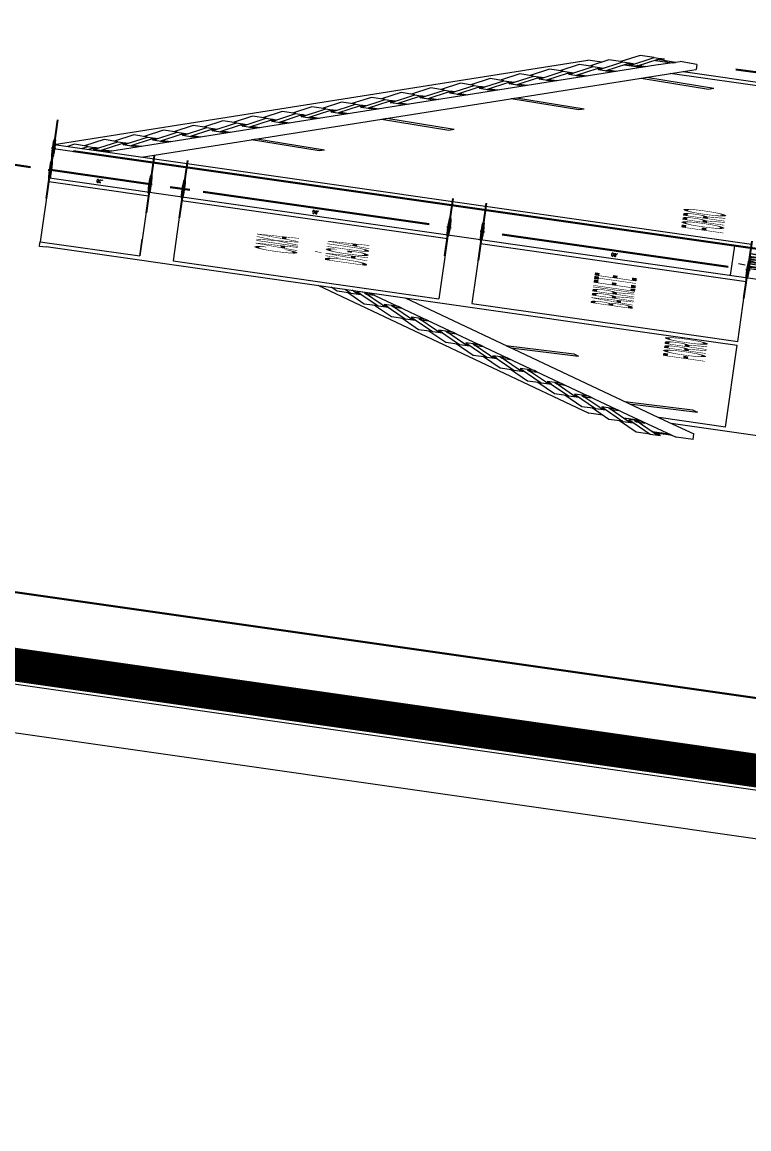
# Model space of a CAD drawing. Header units: millimetres. Extents: x -361192058 to 101130107379, y -14071650034 to 19218552450.
# Drawn here: x -134142.6 to -134013.9, y 40044.8 to 40240.8 of the extents above; entities that cross this region are included whole.
import ezdxf
from ezdxf.enums import TextEntityAlignment as Align

# ---------------------------------------------------------------- set-up
doc = ezdxf.new("R2010")
doc.units = ezdxf.units.MM
doc.header["$LTSCALE"] = 0.5
for name, color, linetype in [('02', 2, 'Continuous'), ('DIVERSOS', 4, 'Continuous'), ('GR_PENA_MEDIA', 7, 'Continuous'), ('HACH', 8, 'Continuous'), ('PAGPISO', 8, 'Continuous'), ('parede', 2, 'Continuous'), ('PISO', 8, 'Continuous'), ('telhas', 6, 'Continuous'), ('texto pequeno', 3, 'Continuous'), ('TEXTO2', 3, 'Continuous')]:
    doc.layers.add(name, color=color, linetype=linetype)
doc.styles.add('ADITIVOCAD', font='ROMANS.shx')
doc.styles.add('SANSSERIF', font='sas_____.pfb', dxfattribs={"height": 1})
doc.styles.get("Standard").update_dxf_attribs({"font": 'txt.shx', "height": 0.12})
doc.dimstyles.new('ESCALA50', dxfattribs={"dimtxt": 0.1, "dimasz": 0.06, "dimexe": 0.18, "dimexo": 0.06, "dimgap": 0.1, "dimtad": 1, "dimzin": 4, "dimdsep": 46, "dimtxsty": 'Standard', "dimblk1": 'BOLA', "dimblk2": 'BOLA', "dimsah": 1, "dimcen": -0.06, "dimse1": 1, "dimse2": 1, "dimclrd": 7, "dimclrt": 3, "dimadec": 0, "dimazin": 0, "dimtfac": 1, "dimtix": 1, "dimtmove": 0, "dimatfit": 3, "dimldrblk": 'BOLA', "dimfxl": 0, "dimtolj": 1, "dimtzin": 4, "dimarcsym": 0})

# ---------------------------------------------------------------- blocks, each defined once
blk = doc.blocks.new('BOLA')
for p, q in [((0, -1.435), (0, 1.435)), ((-1.435, 0), (1.435, 0))]:
    blk.add_line(p, q)
blk.add_circle((0, 0), 0.452)
blk = doc.blocks.new('*D845')
at = {"layer": 'Defpoints', "color": 0, "transparency": 16777216}
for p in [(3894.0287, 2411.3036), (3894.0287, 2411.3036), (3894.0287, 2406.2536)]:
    blk.add_point(p, dxfattribs=at)
at = {"layer": 'DIVERSOS', "color": 7, "lineweight": -2, "transparency": 16777216}
blk.add_line((3894.0287, 2406.3136), (3894.0287, 2411.2436), dxfattribs=at)
at = {"layer": 'DIVERSOS', "color": 7, "lineweight": -2, "transparency": 16777216, "xscale": 0.06, "yscale": 0.06, "zscale": 0.06}
for p, rotation in [((3894.0287, 2411.3036), 90), ((3894.0287, 2406.2536), 270)]:
    blk.add_blockref('BOLA', p, dxfattribs=dict(at, rotation=rotation))
at = {"layer": 'DIVERSOS', "color": 3, "lineweight": 18, "transparency": 16777216, "insert": (3893.8687, 2408.7786), "char_height": 0.12, "attachment_point": 5, "rotation": 90}
blk.add_mtext('\\A1;5.05', dxfattribs=at)
blk = doc.blocks.new('*D1664')
at = {"layer": '02', "color": 7, "lineweight": -2, "transparency": 16777216}
for p, q in [((3918.0118, 2409.2636), (3918.0118, 2409.3236)), ((3918.0118, 2409.2036), (3918.0118, 2409.1036)), ((3918.0118, 2409.0436), (3918.0118, 2408.9836))]:
    blk.add_line(p, q, dxfattribs=at)
at = {"layer": 'Defpoints', "color": 0, "transparency": 16777216}
for p in [(3917.4913, 2409.2036), (3917.4913, 2409.1036), (3918.0118, 2409.1036)]:
    blk.add_point(p, dxfattribs=at)
at = {"layer": '02', "color": 7, "lineweight": -2, "transparency": 16777216, "xscale": 0.06, "yscale": 0.06, "zscale": 0.06}
for p, rotation in [((3918.0118, 2409.2036), 270), ((3918.0118, 2409.1036), 90)]:
    blk.add_blockref('BOLA', p, dxfattribs=dict(at, rotation=rotation))
at = {"layer": '02', "color": 3, "transparency": 16777216, "insert": (3917.8518, 2409.1536), "char_height": 0.12, "attachment_point": 5, "rotation": 90}
blk.add_mtext('\\A1;.10', dxfattribs=at)
blk = doc.blocks.new('*D1665')
at = {"layer": '02', "color": 7, "lineweight": -2, "transparency": 16777216}
blk.add_line((3910.3942, 2409.2636), (3910.3942, 2409.9436), dxfattribs=at)
at = {"layer": 'Defpoints', "color": 0, "transparency": 16777216}
for p in [(3909.9413, 2410.0036), (3910.3942, 2410.0036), (3909.9413, 2409.2036)]:
    blk.add_point(p, dxfattribs=at)
at = {"layer": '02', "color": 7, "lineweight": -2, "transparency": 16777216, "xscale": 0.06, "yscale": 0.06, "zscale": 0.06}
for p, rotation in [((3910.3942, 2410.0036), 90), ((3910.3942, 2409.2036), 270)]:
    blk.add_blockref('BOLA', p, dxfattribs=dict(at, rotation=rotation))
at = {"layer": '02', "color": 3, "transparency": 16777216, "insert": (3910.2342, 2409.6036), "char_height": 0.12, "attachment_point": 5, "rotation": 90}
blk.add_mtext('\\A1;.80', dxfattribs=at)
blk = doc.blocks.new('*D1666')
at = {"layer": '02', "color": 7, "lineweight": -2, "transparency": 16777216}
blk.add_line((3910.3913, 2410.1636), (3910.3913, 2410.8436), dxfattribs=at)
at = {"layer": 'Defpoints', "color": 0, "transparency": 16777216}
for p in [(3909.9413, 2410.9036), (3910.3913, 2410.9036), (3909.9413, 2410.1036)]:
    blk.add_point(p, dxfattribs=at)
at = {"layer": '02', "color": 7, "lineweight": -2, "transparency": 16777216, "xscale": 0.06, "yscale": 0.06, "zscale": 0.06}
for p, rotation in [((3910.3913, 2410.9036), 90), ((3910.3913, 2410.1036), 270)]:
    blk.add_blockref('BOLA', p, dxfattribs=dict(at, rotation=rotation))
at = {"layer": '02', "color": 3, "transparency": 16777216, "insert": (3910.2313, 2410.5036), "char_height": 0.12, "attachment_point": 5, "rotation": 90}
blk.add_mtext('\\A1;.80', dxfattribs=at)
blk = doc.blocks.new('*D1667')
at = {"layer": '02', "color": 7, "lineweight": -2, "transparency": 16777216}
for p, q in [((3910.3979, 2411.3636), (3910.3979, 2411.4236)), ((3910.3979, 2411.0036), (3910.3979, 2411.3036)), ((3910.3979, 2410.9436), (3910.3979, 2410.8836))]:
    blk.add_line(p, q, dxfattribs=at)
at = {"layer": 'Defpoints', "color": 0, "transparency": 16777216}
for p in [(3909.6729, 2411.3036), (3910.3979, 2411.3036), (3909.6729, 2411.0036)]:
    blk.add_point(p, dxfattribs=at)
at = {"layer": '02', "color": 7, "lineweight": -2, "transparency": 16777216, "xscale": 0.06, "yscale": 0.06, "zscale": 0.06}
for p, rotation in [((3910.3979, 2411.3036), 270), ((3910.3979, 2411.0036), 90)]:
    blk.add_blockref('BOLA', p, dxfattribs=dict(at, rotation=rotation))
at = {"layer": '02', "color": 3, "transparency": 16777216, "insert": (3910.2379, 2411.1536), "char_height": 0.12, "attachment_point": 5, "rotation": 90}
blk.add_mtext('\\A1;.30', dxfattribs=at)
blk = doc.blocks.new('*D1669')
at = {"layer": '02', "color": 7, "lineweight": -2, "transparency": 16777216}
blk.add_line((3911.2413, 2411.2436), (3911.2413, 2406.3436), dxfattribs=at)
at = {"layer": 'Defpoints', "color": 0, "transparency": 16777216}
for p in [(3911.2413, 2411.3036), (3911.2413, 2406.2836), (3911.2413, 2406.2836)]:
    blk.add_point(p, dxfattribs=at)
at = {"layer": '02', "color": 7, "lineweight": -2, "transparency": 16777216, "xscale": 0.06, "yscale": 0.06, "zscale": 0.06}
for p, rotation in [((3911.2413, 2411.3036), 90), ((3911.2413, 2406.2836), 270)]:
    blk.add_blockref('BOLA', p, dxfattribs=dict(at, rotation=rotation))
at = {"layer": '02', "color": 3, "transparency": 16777216, "insert": (3911.0813, 2408.7936), "char_height": 0.12, "attachment_point": 5, "rotation": 90}
blk.add_mtext('\\A1;5.02', dxfattribs=at)
blk = doc.blocks.new('APROVADO QUADRA 21.2 MBVII')
at = {"layer": '02', "lineweight": 18}
for points in [[(3890.495, 2402.8351), (3951.695, 2402.8351), (3951.695, 2447.3851), (3890.495, 2447.3851)], [(3891.245, 2403.5851), (3922.2237, 2403.5851), (3922.2237, 2412.8323), (3891.245, 2412.8323)]]:
    blk.add_lwpolyline(points, close=True, dxfattribs=at)
at = {"layer": '02', "lineweight": 18, "const_width": 0.1}
blk.add_lwpolyline([(3891.245, 2403.5851), (3950.945, 2403.5851), (3950.945, 2446.6351), (3891.245, 2446.6351)], close=True, dxfattribs=at)
at = {"layer": '02', "lineweight": 18}
blk.add_lwpolyline([(3890.495, 2402.8351), (3888.62, 2402.8351), (3888.62, 2422.3351), (3890.495, 2424.2101), (3891.245, 2424.2101)], dxfattribs=at)
at = {"layer": 'DIVERSOS', "lineweight": 18}
for p, q in [((3907.5913, 2411.0036), (3908.2532, 2411.0036)), ((3911.2413, 2409.2536), (3910.0913, 2409.2536))]:
    blk.add_line(p, q, dxfattribs=at)
at = {"layer": 'GR_PENA_MEDIA', "lineweight": 18}
blk.add_line((3911.3129, 2411.3036), (3911.3129, 2411.3036), dxfattribs=at)
for points in [[(3911.5078, 2411.2025), (3911.5143, 2411.244), (3911.3913, 2411.2633)], [(3911.8504, 2411.1169), (3911.8569, 2411.1584), (3911.5094, 2411.2129)], [(3912.193, 2411.0312), (3912.1995, 2411.0727), (3911.852, 2411.1273)], [(3912.5356, 2410.9456), (3912.5421, 2410.9871), (3912.1946, 2411.0416)], [(3912.8782, 2410.8599), (3912.8848, 2410.9014), (3912.5373, 2410.956)], [(3913.2209, 2410.7743), (3913.2274, 2410.8158), (3912.8799, 2410.8703)], [(3913.5635, 2410.6886), (3913.57, 2410.7301), (3913.2225, 2410.7847)], [(3913.9061, 2410.603), (3913.9126, 2410.6445), (3913.5651, 2410.699)], [(3914.2487, 2410.5173), (3914.2552, 2410.5588), (3913.9077, 2410.6133)], [(3914.5913, 2410.4317), (3914.5978, 2410.4732), (3914.2503, 2410.5277)], [(3907.3248, 2410.3654), (3907.3182, 2410.4069), (3907.4413, 2410.4262)], [(3914.9339, 2410.346), (3914.9404, 2410.3875), (3914.5929, 2410.442)], [(3906.9821, 2410.2797), (3906.9756, 2410.3212), (3907.3231, 2410.3758)], [(3915.2765, 2410.2604), (3915.2831, 2410.3019), (3914.9356, 2410.3564)], [(3906.6395, 2410.1941), (3906.633, 2410.2356), (3906.9805, 2410.2901)], [(3915.6192, 2410.1747), (3915.6257, 2410.2162), (3915.2782, 2410.2707)], [(3906.2969, 2410.1084), (3906.2904, 2410.1499), (3906.6379, 2410.2045)], [(3915.9618, 2410.0891), (3915.9683, 2410.1305), (3915.6208, 2410.1851)], [(3905.9543, 2410.0228), (3905.9478, 2410.0643), (3906.2953, 2410.1188)], [(3916.3044, 2410.0034), (3916.3109, 2410.0449), (3915.9634, 2410.0994)], [(3905.6117, 2409.9371), (3905.6052, 2409.9786), (3905.9527, 2410.0332)], [(3916.647, 2409.9177), (3916.6535, 2409.9592), (3916.306, 2410.0138)], [(3905.2691, 2409.8515), (3905.2626, 2409.893), (3905.6101, 2409.9475)], [(3916.9896, 2409.8321), (3916.9961, 2409.8736), (3916.6486, 2409.9281)], [(3904.9265, 2409.7658), (3904.9199, 2409.8073), (3905.2674, 2409.8618)], [(3917.3322, 2409.7464), (3917.3387, 2409.7879), (3916.9912, 2409.8425)], [(3904.5838, 2409.6802), (3904.5773, 2409.7217), (3904.9248, 2409.7762)], [(3917.6748, 2409.6608), (3917.6813, 2409.7023), (3917.3338, 2409.7568)], [(3904.2412, 2409.5945), (3904.2347, 2409.636), (3904.5822, 2409.6905)], [(3918.0174, 2409.5701), (3918.024, 2409.6116), (3917.6765, 2409.6662)], [(3903.9061, 2409.5089), (3903.8996, 2409.5504), (3904.2398, 2409.6037)], [(3903.5635, 2409.4232), (3903.557, 2409.4647), (3903.9045, 2409.5192)]]:
    blk.add_lwpolyline(points, dxfattribs=at)
for points in [[(3911.4595, 2411.1319), (3911.4186, 2411.1421), (3911.4219, 2411.1629), (3911.4634, 2411.1564)], [(3911.8021, 2411.0463), (3911.7612, 2411.0565), (3911.7645, 2411.0772), (3911.806, 2411.0707)], [(3912.1447, 2410.9606), (3912.1038, 2410.9708), (3912.1071, 2410.9916), (3912.1486, 2410.9851)], [(3912.4874, 2410.875), (3912.4464, 2410.8852), (3912.4497, 2410.9059), (3912.4912, 2410.8994)], [(3912.83, 2410.7893), (3912.7891, 2410.7995), (3912.7923, 2410.8203), (3912.8338, 2410.8138)], [(3913.1726, 2410.7037), (3913.1317, 2410.7139), (3913.1349, 2410.7346), (3913.1764, 2410.7281)], [(3913.5152, 2410.618), (3913.4743, 2410.6282), (3913.4775, 2410.649), (3913.519, 2410.6425)], [(3913.8578, 2410.5323), (3913.8169, 2410.5426), (3913.8202, 2410.5633), (3913.8616, 2410.5568)], [(3914.2004, 2410.4467), (3914.1595, 2410.4569), (3914.1628, 2410.4777), (3914.2043, 2410.4712)], [(3914.543, 2410.361), (3914.5021, 2410.3713), (3914.5054, 2410.392), (3914.5469, 2410.3855)], [(3907.373, 2410.2948), (3907.4139, 2410.305), (3907.4107, 2410.3257), (3907.3692, 2410.3192)], [(3914.8856, 2410.2754), (3914.8447, 2410.2856), (3914.848, 2410.3064), (3914.8895, 2410.2998)], [(3907.0304, 2410.2091), (3907.0713, 2410.2193), (3907.0681, 2410.2401), (3907.0266, 2410.2336)], [(3915.2283, 2410.1897), (3915.1873, 2410.2), (3915.1906, 2410.2207), (3915.2321, 2410.2142)], [(3906.6878, 2410.1235), (3906.7287, 2410.1337), (3906.7255, 2410.1544), (3906.684, 2410.1479)], [(3915.5709, 2410.1041), (3915.53, 2410.1143), (3915.5332, 2410.1351), (3915.5747, 2410.1285)], [(3906.3452, 2410.0378), (3906.3861, 2410.048), (3906.3828, 2410.0688), (3906.3414, 2410.0623)], [(3915.9135, 2410.0184), (3915.8726, 2410.0287), (3915.8758, 2410.0494), (3915.9173, 2410.0429)], [(3906.0026, 2409.9522), (3906.0435, 2409.9624), (3906.0402, 2409.9831), (3905.9987, 2409.9766)], [(3916.2561, 2409.9328), (3916.2152, 2409.943), (3916.2184, 2409.9637), (3916.2599, 2409.9572)], [(3905.66, 2409.8665), (3905.7009, 2409.8767), (3905.6976, 2409.8975), (3905.6561, 2409.891)], [(3916.5987, 2409.8471), (3916.5578, 2409.8573), (3916.5611, 2409.8781), (3916.6025, 2409.8716)], [(3905.3174, 2409.7808), (3905.3583, 2409.7911), (3905.355, 2409.8118), (3905.3135, 2409.8053)], [(3916.9413, 2409.7615), (3916.9004, 2409.7717), (3916.9037, 2409.7924), (3916.9452, 2409.7859)], [(3904.9747, 2409.6952), (3905.0157, 2409.7054), (3905.0124, 2409.7262), (3904.9709, 2409.7197)], [(3917.2839, 2409.6758), (3917.243, 2409.686), (3917.2463, 2409.7068), (3917.2878, 2409.7003)], [(3904.6321, 2409.6095), (3904.673, 2409.6198), (3904.6698, 2409.6405), (3904.6283, 2409.634)], [(3917.6265, 2409.5902), (3917.5856, 2409.6004), (3917.5889, 2409.6211), (3917.6304, 2409.6146)], [(3917.6265, 2409.5902), (3917.5856, 2409.6004), (3917.5889, 2409.6211), (3917.6304, 2409.6146)], [(3904.2895, 2409.5239), (3904.3304, 2409.5341), (3904.3272, 2409.5549), (3904.2857, 2409.5483)], [(3904.2895, 2409.5239), (3904.3304, 2409.5341), (3904.3272, 2409.5549), (3904.2857, 2409.5483)], [(3917.9078, 2409.5148), (3917.9487, 2409.5046), (3917.9526, 2409.5292), (3917.9112, 2409.5366)], [(3917.9571, 2409.5583), (3917.9156, 2409.5649), (3917.9112, 2409.5366), (3917.9526, 2409.5292)], [(3903.9544, 2409.4432), (3903.9953, 2409.4535), (3903.9921, 2409.4742), (3903.9506, 2409.4677)], [(3903.6238, 2409.4114), (3903.6653, 2409.4179), (3903.6697, 2409.3897), (3903.6284, 2409.3823)], [(3903.6732, 2409.3679), (3903.6322, 2409.3577), (3903.6284, 2409.3823), (3903.6697, 2409.3897)]]:
    blk.add_lwpolyline(points, close=True, dxfattribs=at)
at = {"layer": 'HACH', "lineweight": 18}
blk.add_line((3909.9413, 2411.3036), (3907.5913, 2411.3036), dxfattribs=at)
at = {"layer": 'PAGPISO', "lineweight": 18}
for p, q in [((3917.5562, 2409.7219), (3917.5562, 2409.7642)), ((3917.5562, 2409.6046), (3917.5562, 2409.6543)), ((3904.0248, 2409.57), (3904.0248, 2409.6123)), ((3904.0248, 2409.4577), (3904.0248, 2409.5074))]:
    blk.add_line(p, q, dxfattribs=at)
at = {"layer": 'parede', "lineweight": 18}
for p, q in [((3907.4113, 2411.2836), (3907.4113, 2411.3036)), ((3907.4113, 2411.3036), (3907.4413, 2411.3036)), ((3907.4413, 2411.2836), (3907.4113, 2411.2836)), ((3907.4413, 2411.3036), (3907.5913, 2411.3036)), ((3907.4413, 2411.2836), (3907.4413, 2409.4536)), ((3907.5913, 2411.3036), (3907.5913, 2411.0036)), ((3909.9413, 2411.3036), (3909.9413, 2411.0036)), ((3909.9413, 2411.3036), (3911.3913, 2411.3036)), ((3910.0913, 2411.3036), (3910.0913, 2409.1036)), ((3911.2413, 2411.3036), (3911.2413, 2409.1036)), ((3911.3913, 2411.3036), (3911.2413, 2411.3036)), ((3911.3913, 2411.3036), (3911.3913, 2409.2036)), ((3909.9413, 2411.0036), (3907.5913, 2411.0036)), ((3907.5913, 2410.9036), (3907.5913, 2410.1036)), ((3909.9413, 2410.9036), (3907.5913, 2410.9036)), ((3909.9413, 2410.9036), (3909.9413, 2410.1036)), ((3909.9413, 2410.1036), (3907.5913, 2410.1036)), ((3907.5913, 2410.0036), (3907.5913, 2409.4536)), ((3909.9413, 2410.0036), (3907.5913, 2410.0036)), ((3909.9413, 2410.0036), (3909.9413, 2409.2036)), ((3917.4913, 2409.2036), (3917.4913, 2409.5157)), ((3917.6413, 2409.4782), (3917.6413, 2406.2836)), ((3907.4413, 2409.4536), (3907.4413, 2409.2036)), ((3907.5913, 2409.4536), (3907.5913, 2409.2036)), ((3904.2413, 2409.2036), (3904.2413, 2409.4036)), ((3904.0913, 2409.3657), (3904.0913, 2406.2836)), ((3904.2413, 2409.2036), (3907.4413, 2409.2036)), ((3907.5913, 2409.2036), (3909.9413, 2409.2036))]:
    blk.add_line(p, q, dxfattribs=at)
at = {"layer": 'PISO', "lineweight": 18}
for p, q in [((3911.3913, 2411.3036), (3917.5562, 2409.7642)), ((3911.3913, 2411.149), (3917.7413, 2409.5615)), ((3911.3913, 2411.0407), (3917.7413, 2409.4532)), ((3907.4413, 2410.4664), (3904.0248, 2409.6123)), ((3907.4413, 2410.3118), (3904.1748, 2409.4952)), ((3907.4413, 2410.2036), (3904.1748, 2409.387)), ((3917.7413, 2409.5615), (3918.0007, 2409.4916)), ((3904.1748, 2409.4952), (3903.5802, 2409.3447)), ((3917.988, 2409.4407), (3918.0007, 2409.4916)), ((3917.7413, 2409.4532), (3917.7849, 2409.4407)), ((3917.988, 2409.4407), (3917.7849, 2409.4407)), ((3904.1748, 2409.387), (3903.8094, 2409.2938)), ((3903.593, 2409.2938), (3903.5802, 2409.3447)), ((3903.593, 2409.2938), (3903.8094, 2409.2938))]:
    blk.add_line(p, q, dxfattribs=at)
at = {"layer": 'telhas', "lineweight": 18}
for p, q in [((3912.6629, 2410.7228), (3912.612, 2410.5191)), ((3912.6629, 2410.7228), (3912.724, 2410.7076)), ((3912.724, 2410.7076), (3912.6731, 2410.5038)), ((3912.612, 2410.5191), (3912.6731, 2410.5038)), ((3914.1603, 2410.3485), (3914.1094, 2410.1448)), ((3914.1603, 2410.3485), (3914.2214, 2410.3332)), ((3914.2214, 2410.3332), (3914.1705, 2410.1295)), ((3914.1094, 2410.1448), (3914.1705, 2410.1295)), ((3915.6577, 2409.9741), (3915.6068, 2409.7704)), ((3915.6577, 2409.9741), (3915.7189, 2409.9588)), ((3915.7189, 2409.9588), (3915.6679, 2409.7551)), ((3906.1696, 2409.8857), (3906.1085, 2409.8704)), ((3906.1085, 2409.8704), (3906.1595, 2409.6667)), ((3906.1696, 2409.8857), (3906.2206, 2409.682)), ((3915.6068, 2409.7704), (3915.6679, 2409.7551)), ((3906.2206, 2409.682), (3906.1595, 2409.6667)), ((3917.1552, 2409.5998), (3917.1042, 2409.396)), ((3917.2163, 2409.5845), (3917.1653, 2409.3808)), ((3904.6722, 2409.5113), (3904.6111, 2409.4961)), ((3904.6722, 2409.5113), (3904.7232, 2409.3076)), ((3904.6111, 2409.4961), (3904.662, 2409.2923)), ((3917.1042, 2409.396), (3917.1653, 2409.3808)), ((3904.7232, 2409.3076), (3904.662, 2409.2923))]:
    blk.add_line(p, q, dxfattribs=at)
at = {"layer": 'telhas', "lineweight": 18, "flags": 128}
for points in [[(3911.3913, 2411.2208), (3911.5078, 2411.2025), (3911.5029, 2411.1714), (3911.4925, 2411.1731), (3911.4934, 2411.1782, 0.414214), (3911.489, 2411.1842), (3911.489, 2411.1842, 0.414214), (3911.483, 2411.1799), (3911.4822, 2411.1747), (3911.4718, 2411.1763), (3911.4726, 2411.1815, 0.414214), (3911.4682, 2411.1875), (3911.4682, 2411.1875, 0.414214), (3911.4622, 2411.1831), (3911.4614, 2411.1779), (3911.451, 2411.1796), (3911.4519, 2411.1848, 0.414214), (3911.4475, 2411.1908), (3911.3913, 2411.1996)], [(3907.4413, 2410.3837), (3907.3248, 2410.3654), (3907.3296, 2410.3343), (3907.34, 2410.3359), (3907.3392, 2410.3411, -0.414214), (3907.3436, 2410.3471), (3907.3436, 2410.3471, -0.414214), (3907.3496, 2410.3427), (3907.3504, 2410.3375), (3907.3608, 2410.3392), (3907.3599, 2410.3443, -0.414214), (3907.3643, 2410.3503), (3907.3643, 2410.3503, -0.414214), (3907.3703, 2410.346), (3907.3711, 2410.3408), (3907.3815, 2410.3424), (3907.3807, 2410.3476, -0.414214), (3907.3851, 2410.3536), (3907.4413, 2410.3624)]]:
    blk.add_lwpolyline(points, format="xyb", dxfattribs=at)
for points in [[(3911.8504, 2411.1169), (3911.8455, 2411.0858), (3911.8352, 2411.0874), (3911.836, 2411.0926, 0.414214), (3911.8316, 2411.0986), (3911.8316, 2411.0986, 0.414214), (3911.8256, 2411.0942), (3911.8248, 2411.089), (3911.8144, 2411.0907), (3911.8152, 2411.0958, 0.414214), (3911.8108, 2411.1018), (3911.8108, 2411.1018, 0.414214), (3911.8048, 2411.0975), (3911.804, 2411.0923), (3911.7937, 2411.0939), (3911.7945, 2411.0991, 0.414214), (3911.7901, 2411.1051), (3911.4219, 2411.1629), (3911.421, 2411.1577, -0.414214), (3911.415, 2411.1533), (3911.4099, 2411.1541), (3911.4147, 2411.1853)], [(3912.193, 2411.0312), (3912.1881, 2411.0001), (3912.1778, 2411.0017), (3912.1786, 2411.0069, 0.414214), (3912.1742, 2411.0129), (3912.1742, 2411.0129, 0.414214), (3912.1682, 2411.0086), (3912.1674, 2411.0034), (3912.157, 2411.005), (3912.1578, 2411.0102, 0.414214), (3912.1535, 2411.0162), (3912.1535, 2411.0162, 0.414214), (3912.1475, 2411.0118), (3912.1466, 2411.0066), (3912.1363, 2411.0083), (3912.1371, 2411.0134, 0.414214), (3912.1327, 2411.0194), (3911.7645, 2411.0772), (3911.7637, 2411.0721, -0.414214), (3911.7577, 2411.0677), (3911.7525, 2411.0685), (3911.7574, 2411.0996)], [(3912.5356, 2410.9456), (3912.5308, 2410.9145), (3912.5204, 2410.9161), (3912.5212, 2410.9213, 0.414214), (3912.5168, 2410.9273), (3912.5168, 2410.9273, 0.414214), (3912.5108, 2410.9229), (3912.51, 2410.9177), (3912.4996, 2410.9194), (3912.5004, 2410.9245, 0.414214), (3912.4961, 2410.9305), (3912.4961, 2410.9305, 0.414214), (3912.4901, 2410.9262), (3912.4893, 2410.921), (3912.4789, 2410.9226), (3912.4797, 2410.9278, 0.414214), (3912.4753, 2410.9338), (3912.1071, 2410.9916), (3912.1063, 2410.9864, -0.414214), (3912.1003, 2410.982), (3912.0951, 2410.9828), (3912.1, 2411.014)], [(3912.8782, 2410.8599), (3912.8734, 2410.8288), (3912.863, 2410.8304), (3912.8638, 2410.8356, 0.414214), (3912.8594, 2410.8416), (3912.8594, 2410.8416, 0.414214), (3912.8534, 2410.8373), (3912.8526, 2410.8321), (3912.8422, 2410.8337), (3912.8431, 2410.8389, 0.414214), (3912.8387, 2410.8449), (3912.8387, 2410.8449, 0.414214), (3912.8327, 2410.8405), (3912.8319, 2410.8353), (3912.8215, 2410.837), (3912.8223, 2410.8421, 0.414214), (3912.8179, 2410.8481), (3912.4497, 2410.9059), (3912.4489, 2410.9007, -0.414214), (3912.4429, 2410.8964), (3912.4377, 2410.8972), (3912.4426, 2410.9283)], [(3913.2209, 2410.7743), (3913.216, 2410.7432), (3913.2056, 2410.7448), (3913.2064, 2410.75, 0.414214), (3913.202, 2410.756), (3913.202, 2410.756, 0.414214), (3913.196, 2410.7516), (3913.1952, 2410.7464), (3913.1849, 2410.748), (3913.1857, 2410.7532, 0.414214), (3913.1813, 2410.7592), (3913.1813, 2410.7592, 0.414214), (3913.1753, 2410.7549), (3913.1745, 2410.7497), (3913.1641, 2410.7513), (3913.1649, 2410.7565, 0.414214), (3913.1606, 2410.7625), (3912.7923, 2410.8203), (3912.7915, 2410.8151, -0.414214), (3912.7855, 2410.8107), (3912.7803, 2410.8115), (3912.7852, 2410.8427)], [(3913.5635, 2410.6886), (3913.5586, 2410.6575), (3913.5482, 2410.6591), (3913.549, 2410.6643, 0.414214), (3913.5447, 2410.6703), (3913.5447, 2410.6703, 0.414214), (3913.5387, 2410.6659), (3913.5378, 2410.6608), (3913.5275, 2410.6624), (3913.5283, 2410.6676, 0.414214), (3913.5239, 2410.6736), (3913.5239, 2410.6736, 0.414214), (3913.5179, 2410.6692), (3913.5171, 2410.664), (3913.5067, 2410.6656), (3913.5075, 2410.6708, 0.414214), (3913.5032, 2410.6768), (3913.1349, 2410.7346), (3913.1341, 2410.7294, -0.414214), (3913.1281, 2410.7251), (3913.1229, 2410.7259), (3913.1278, 2410.757)], [(3913.9061, 2410.603), (3913.9012, 2410.5719), (3913.8908, 2410.5735), (3913.8916, 2410.5787, 0.414214), (3913.8873, 2410.5847), (3913.8873, 2410.5847, 0.414214), (3913.8813, 2410.5803), (3913.8805, 2410.5751), (3913.8701, 2410.5767), (3913.8709, 2410.5819, 0.414214), (3913.8665, 2410.5879), (3913.8665, 2410.5879, 0.414214), (3913.8605, 2410.5836), (3913.8597, 2410.5784), (3913.8493, 2410.58), (3913.8502, 2410.5852, 0.414214), (3913.8458, 2410.5912), (3913.4775, 2410.649), (3913.4767, 2410.6438, -0.414214), (3913.4707, 2410.6394), (3913.4655, 2410.6402), (3913.4704, 2410.6713)], [(3914.2487, 2410.5173), (3914.2438, 2410.4862), (3914.2334, 2410.4878), (3914.2343, 2410.493, 0.414214), (3914.2299, 2410.499), (3914.2299, 2410.499, 0.414214), (3914.2239, 2410.4946), (3914.2231, 2410.4895), (3914.2127, 2410.4911), (3914.2135, 2410.4963, 0.414214), (3914.2091, 2410.5023), (3914.2091, 2410.5023, 0.414214), (3914.2031, 2410.4979), (3914.2023, 2410.4927), (3914.192, 2410.4943), (3914.1928, 2410.4995, 0.414214), (3914.1884, 2410.5055), (3913.8202, 2410.5633), (3913.8193, 2410.5581, -0.414214), (3913.8133, 2410.5538), (3913.8081, 2410.5546), (3913.813, 2410.5857)], [(3914.5913, 2410.4317), (3914.5864, 2410.4005), (3914.5761, 2410.4022), (3914.5769, 2410.4074, 0.414214), (3914.5725, 2410.4134), (3914.5725, 2410.4134, 0.414214), (3914.5665, 2410.409), (3914.5657, 2410.4038), (3914.5553, 2410.4054), (3914.5561, 2410.4106, 0.414214), (3914.5518, 2410.4166), (3914.5518, 2410.4166, 0.414214), (3914.5458, 2410.4122), (3914.5449, 2410.4071), (3914.5346, 2410.4087), (3914.5354, 2410.4139, 0.414214), (3914.531, 2410.4199), (3914.1628, 2410.4777), (3914.162, 2410.4725, -0.414214), (3914.1559, 2410.4681), (3914.1508, 2410.4689), (3914.1556, 2410.5)], [(3914.9339, 2410.346), (3914.929, 2410.3149), (3914.9187, 2410.3165), (3914.9195, 2410.3217, 0.414214), (3914.9151, 2410.3277), (3914.9151, 2410.3277, 0.414214), (3914.9091, 2410.3233), (3914.9083, 2410.3181), (3914.8979, 2410.3198), (3914.8987, 2410.325, 0.414214), (3914.8944, 2410.331), (3914.8944, 2410.331, 0.414214), (3914.8884, 2410.3266), (3914.8876, 2410.3214), (3914.8772, 2410.323), (3914.878, 2410.3282, 0.414214), (3914.8736, 2410.3342), (3914.5054, 2410.392), (3914.5046, 2410.3868, -0.414214), (3914.4986, 2410.3825), (3914.4934, 2410.3833), (3914.4983, 2410.4144)], [(3906.9821, 2410.2797), (3906.987, 2410.2486), (3906.9974, 2410.2502), (3906.9966, 2410.2554, -0.414214), (3907.001, 2410.2614), (3907.001, 2410.2614, -0.414214), (3907.007, 2410.2571), (3907.0078, 2410.2519), (3907.0181, 2410.2535), (3907.0173, 2410.2587, -0.414214), (3907.0217, 2410.2647), (3907.0217, 2410.2647, -0.414214), (3907.0277, 2410.2603), (3907.0285, 2410.2551), (3907.0389, 2410.2568), (3907.0381, 2410.2619, -0.414214), (3907.0424, 2410.2679), (3907.4107, 2410.3257), (3907.4115, 2410.3206, 0.414214), (3907.4175, 2410.3162), (3907.4227, 2410.317), (3907.4178, 2410.3481)], [(3915.2765, 2410.2604), (3915.2717, 2410.2292), (3915.2613, 2410.2309), (3915.2621, 2410.2361, 0.414214), (3915.2577, 2410.2421), (3915.2577, 2410.2421, 0.414214), (3915.2517, 2410.2377), (3915.2509, 2410.2325), (3915.2405, 2410.2341), (3915.2414, 2410.2393, 0.414214), (3915.237, 2410.2453), (3915.237, 2410.2453, 0.414214), (3915.231, 2410.2409), (3915.2302, 2410.2358), (3915.2198, 2410.2374), (3915.2206, 2410.2426, 0.414214), (3915.2162, 2410.2486), (3914.848, 2410.3064), (3914.8472, 2410.3012, -0.414214), (3914.8412, 2410.2968), (3914.836, 2410.2976), (3914.8409, 2410.3287)], [(3906.6395, 2410.1941), (3906.6444, 2410.163), (3906.6548, 2410.1646), (3906.654, 2410.1698, -0.414214), (3906.6583, 2410.1758), (3906.6583, 2410.1758, -0.414214), (3906.6643, 2410.1714), (3906.6652, 2410.1662), (3906.6755, 2410.1679), (3906.6747, 2410.173, -0.414214), (3906.6791, 2410.179), (3906.6791, 2410.179, -0.414214), (3906.6851, 2410.1747), (3906.6859, 2410.1695), (3906.6963, 2410.1711), (3906.6955, 2410.1763, -0.414214), (3906.6998, 2410.1823), (3907.0681, 2410.2401), (3907.0689, 2410.2349, 0.414214), (3907.0749, 2410.2305), (3907.0801, 2410.2313), (3907.0752, 2410.2625)], [(3915.6192, 2410.1747), (3915.6143, 2410.1436), (3915.6039, 2410.1452), (3915.6047, 2410.1504, 0.414214), (3915.6003, 2410.1564), (3915.6003, 2410.1564, 0.414214), (3915.5943, 2410.152), (3915.5935, 2410.1468), (3915.5832, 2410.1485), (3915.584, 2410.1537, 0.414214), (3915.5796, 2410.1597), (3915.5796, 2410.1597, 0.414214), (3915.5736, 2410.1553), (3915.5728, 2410.1501), (3915.5624, 2410.1517), (3915.5632, 2410.1569, 0.414214), (3915.5588, 2410.1629), (3915.1906, 2410.2207), (3915.1898, 2410.2155, -0.414214), (3915.1838, 2410.2111), (3915.1786, 2410.212), (3915.1835, 2410.2431)], [(3906.2969, 2410.1084), (3906.3018, 2410.0773), (3906.3122, 2410.0789), (3906.3114, 2410.0841, -0.414214), (3906.3157, 2410.0901), (3906.3157, 2410.0901, -0.414214), (3906.3217, 2410.0858), (3906.3225, 2410.0806), (3906.3329, 2410.0822), (3906.3321, 2410.0874, -0.414214), (3906.3365, 2410.0934), (3906.3365, 2410.0934, -0.414214), (3906.3425, 2410.089), (3906.3433, 2410.0838), (3906.3537, 2410.0855), (3906.3528, 2410.0906, -0.414214), (3906.3572, 2410.0966), (3906.7255, 2410.1544), (3906.7263, 2410.1492, 0.414214), (3906.7323, 2410.1449), (3906.7375, 2410.1457), (3906.7326, 2410.1768)], [(3915.9618, 2410.0891), (3915.9569, 2410.0579), (3915.9465, 2410.0596), (3915.9473, 2410.0647, 0.414214), (3915.943, 2410.0707), (3915.943, 2410.0707, 0.414214), (3915.937, 2410.0664), (3915.9361, 2410.0612), (3915.9258, 2410.0628), (3915.9266, 2410.068, 0.414214), (3915.9222, 2410.074), (3915.9222, 2410.074, 0.414214), (3915.9162, 2410.0696), (3915.9154, 2410.0644), (3915.905, 2410.0661), (3915.9058, 2410.0713, 0.414214), (3915.9015, 2410.0773), (3915.5332, 2410.1351), (3915.5324, 2410.1299, -0.414214), (3915.5264, 2410.1255), (3915.5212, 2410.1263), (3915.5261, 2410.1574)], [(3905.9543, 2410.0228), (3905.9592, 2409.9917), (3905.9696, 2409.9933), (3905.9687, 2409.9985, -0.414214), (3905.9731, 2410.0045), (3905.9731, 2410.0045, -0.414214), (3905.9791, 2410.0001), (3905.9799, 2409.9949), (3905.9903, 2409.9965), (3905.9895, 2410.0017, -0.414214), (3905.9939, 2410.0077), (3905.9939, 2410.0077, -0.414214), (3905.9999, 2410.0034), (3906.0007, 2409.9982), (3906.011, 2409.9998), (3906.0102, 2410.005, -0.414214), (3906.0146, 2410.011), (3906.3828, 2410.0688), (3906.3837, 2410.0636, 0.414214), (3906.3897, 2410.0592), (3906.3949, 2410.06), (3906.39, 2410.0912)], [(3916.3044, 2410.0034), (3916.2995, 2409.9723), (3916.2891, 2409.9739), (3916.2899, 2409.9791, 0.414214), (3916.2856, 2409.9851), (3916.2856, 2409.9851, 0.414214), (3916.2796, 2409.9807), (3916.2788, 2409.9755), (3916.2684, 2409.9772), (3916.2692, 2409.9824, 0.414214), (3916.2648, 2409.9884), (3916.2648, 2409.9884, 0.414214), (3916.2588, 2409.984), (3916.258, 2409.9788), (3916.2476, 2409.9804), (3916.2484, 2409.9856, 0.414214), (3916.2441, 2409.9916), (3915.8758, 2410.0494), (3915.875, 2410.0442, -0.414214), (3915.869, 2410.0398), (3915.8638, 2410.0407), (3915.8687, 2410.0718)], [(3905.6117, 2409.9371), (3905.6166, 2409.906), (3905.6269, 2409.9076), (3905.6261, 2409.9128, -0.414214), (3905.6305, 2409.9188), (3905.6305, 2409.9188, -0.414214), (3905.6365, 2409.9145), (3905.6373, 2409.9093), (3905.6477, 2409.9109), (3905.6469, 2409.9161, -0.414214), (3905.6512, 2409.9221), (3905.6512, 2409.9221, -0.414214), (3905.6572, 2409.9177), (3905.6581, 2409.9125), (3905.6684, 2409.9141), (3905.6676, 2409.9193, -0.414214), (3905.672, 2409.9253), (3906.0402, 2409.9831), (3906.0411, 2409.9779, 0.414214), (3906.0471, 2409.9736), (3906.0522, 2409.9744), (3906.0474, 2410.0055)], [(3916.647, 2409.9177), (3916.6421, 2409.8866), (3916.6317, 2409.8883), (3916.6326, 2409.8934, 0.414214), (3916.6282, 2409.8994), (3916.6282, 2409.8994, 0.414214), (3916.6222, 2409.8951), (3916.6214, 2409.8899), (3916.611, 2409.8915), (3916.6118, 2409.8967, 0.414214), (3916.6074, 2409.9027), (3916.6074, 2409.9027, 0.414214), (3916.6014, 2409.8983), (3916.6006, 2409.8931), (3916.5902, 2409.8948), (3916.5911, 2409.9, 0.414214), (3916.5867, 2409.906), (3916.2184, 2409.9637), (3916.2176, 2409.9586, -0.414214), (3916.2116, 2409.9542), (3916.2064, 2409.955), (3916.2113, 2409.9861)], [(3905.2691, 2409.8515), (3905.274, 2409.8204), (3905.2843, 2409.822), (3905.2835, 2409.8272, -0.414214), (3905.2879, 2409.8332), (3905.2879, 2409.8332, -0.414214), (3905.2939, 2409.8288), (3905.2947, 2409.8236), (3905.3051, 2409.8252), (3905.3043, 2409.8304, -0.414214), (3905.3086, 2409.8364), (3905.3086, 2409.8364, -0.414214), (3905.3146, 2409.8321), (3905.3154, 2409.8269), (3905.3258, 2409.8285), (3905.325, 2409.8337, -0.414214), (3905.3294, 2409.8397), (3905.6976, 2409.8975), (3905.6984, 2409.8923, 0.414214), (3905.7044, 2409.8879), (3905.7096, 2409.8887), (3905.7047, 2409.9198)], [(3916.9896, 2409.8321), (3916.9847, 2409.801), (3916.9744, 2409.8026), (3916.9752, 2409.8078, 0.414214), (3916.9708, 2409.8138), (3916.9708, 2409.8138, 0.414214), (3916.9648, 2409.8094), (3916.964, 2409.8042), (3916.9536, 2409.8059), (3916.9544, 2409.811, 0.414214), (3916.95, 2409.817), (3916.95, 2409.817, 0.414214), (3916.944, 2409.8127), (3916.9432, 2409.8075), (3916.9329, 2409.8091), (3916.9337, 2409.8143, 0.414214), (3916.9293, 2409.8203), (3916.5611, 2409.8781), (3916.5602, 2409.8729, -0.414214), (3916.5542, 2409.8685), (3916.5491, 2409.8693), (3916.5539, 2409.9005)], [(3904.9265, 2409.7658), (3904.9313, 2409.7347), (3904.9417, 2409.7363), (3904.9409, 2409.7415, -0.414214), (3904.9453, 2409.7475), (3904.9453, 2409.7475, -0.414214), (3904.9513, 2409.7431), (3904.9521, 2409.738), (3904.9625, 2409.7396), (3904.9616, 2409.7448, -0.414214), (3904.966, 2409.7508), (3904.966, 2409.7508, -0.414214), (3904.972, 2409.7464), (3904.9728, 2409.7412), (3904.9832, 2409.7428), (3904.9824, 2409.748, -0.414214), (3904.9868, 2409.754), (3905.355, 2409.8118), (3905.3558, 2409.8066, 0.414214), (3905.3618, 2409.8023), (3905.367, 2409.8031), (3905.3621, 2409.8342)], [(3917.3322, 2409.7464), (3917.3273, 2409.7153), (3917.317, 2409.7169), (3917.3178, 2409.7221, 0.414214), (3917.3134, 2409.7281), (3917.3134, 2409.7281, 0.414214), (3917.3074, 2409.7238), (3917.3066, 2409.7186), (3917.2962, 2409.7202), (3917.297, 2409.7254, 0.414214), (3917.2927, 2409.7314), (3917.2927, 2409.7314, 0.414214), (3917.2867, 2409.727), (3917.2858, 2409.7218), (3917.2755, 2409.7235), (3917.2763, 2409.7286, 0.414214), (3917.2719, 2409.7346), (3916.9037, 2409.7924), (3916.9029, 2409.7873, -0.414214), (3916.8969, 2409.7829), (3916.8917, 2409.7837), (3916.8966, 2409.8148)], [(3904.5838, 2409.6802), (3904.5887, 2409.649), (3904.5991, 2409.6507), (3904.5983, 2409.6559, -0.414214), (3904.6027, 2409.6619), (3904.6027, 2409.6619, -0.414214), (3904.6087, 2409.6575), (3904.6095, 2409.6523), (3904.6198, 2409.6539), (3904.619, 2409.6591, -0.414214), (3904.6234, 2409.6651), (3904.6234, 2409.6651, -0.414214), (3904.6294, 2409.6607), (3904.6302, 2409.6556), (3904.6406, 2409.6572), (3904.6398, 2409.6624, -0.414214), (3904.6442, 2409.6684), (3905.0124, 2409.7262), (3905.0132, 2409.721, 0.414214), (3905.0192, 2409.7166), (3905.0244, 2409.7174), (3905.0195, 2409.7485)], [(3917.6748, 2409.6608), (3917.6699, 2409.6297), (3917.6596, 2409.6313), (3917.6604, 2409.6365, 0.414214), (3917.656, 2409.6425), (3917.656, 2409.6425, 0.414214), (3917.65, 2409.6381), (3917.6492, 2409.6329), (3917.6388, 2409.6346), (3917.6396, 2409.6397, 0.414214), (3917.6353, 2409.6457), (3917.6353, 2409.6457, 0.414214), (3917.6293, 2409.6414), (3917.6285, 2409.6362), (3917.6181, 2409.6378), (3917.6189, 2409.643, 0.414214), (3917.6145, 2409.649), (3917.2463, 2409.7068), (3917.2455, 2409.7016, -0.414214), (3917.2395, 2409.6972), (3917.2343, 2409.698), (3917.2392, 2409.7292)], [(3904.2412, 2409.5945), (3904.2461, 2409.5634), (3904.2565, 2409.565), (3904.2557, 2409.5702, -0.414214), (3904.26, 2409.5762), (3904.26, 2409.5762, -0.414214), (3904.266, 2409.5718), (3904.2669, 2409.5667), (3904.2772, 2409.5683), (3904.2764, 2409.5735, -0.414214), (3904.2808, 2409.5795), (3904.2808, 2409.5795, -0.414214), (3904.2868, 2409.5751), (3904.2876, 2409.5699), (3904.298, 2409.5715), (3904.2972, 2409.5767, -0.414214), (3904.3015, 2409.5827), (3904.6698, 2409.6405), (3904.6706, 2409.6353, 0.414214), (3904.6766, 2409.631), (3904.6818, 2409.6318), (3904.6769, 2409.6629)], [(3918.0174, 2409.5701), (3918.0126, 2409.539), (3918.0022, 2409.5406), (3918.003, 2409.5458, 0.414214), (3917.9986, 2409.5518), (3917.9986, 2409.5518, 0.414214), (3917.9926, 2409.5475), (3917.9918, 2409.5423), (3917.9814, 2409.5439), (3917.9823, 2409.5491, 0.414214), (3917.9779, 2409.5551), (3917.9779, 2409.5551, 0.414214), (3917.9719, 2409.5507), (3917.9711, 2409.5455), (3917.9607, 2409.5472), (3917.9615, 2409.5523, 0.414214), (3917.9571, 2409.5583), (3917.5889, 2409.6161), (3917.5881, 2409.6109, -0.414214), (3917.5821, 2409.6066), (3917.5769, 2409.6074), (3917.5818, 2409.6385)], [(3903.8986, 2409.5089), (3903.9035, 2409.4777), (3903.9139, 2409.4794), (3903.9131, 2409.4846, -0.414214), (3903.9174, 2409.4906), (3903.9174, 2409.4906, -0.414214), (3903.9234, 2409.4862), (3903.9242, 2409.481), (3903.9346, 2409.4826), (3903.9338, 2409.4878, -0.414214), (3903.9382, 2409.4938), (3903.9382, 2409.4938, -0.414214), (3903.9442, 2409.4894), (3903.945, 2409.4843), (3903.9554, 2409.4859), (3903.9546, 2409.4911, -0.414214), (3903.9589, 2409.4971), (3904.3272, 2409.5549), (3904.328, 2409.5497, 0.414214), (3904.334, 2409.5453), (3904.3392, 2409.5461), (3904.3343, 2409.5772)], [(3903.5635, 2409.4232), (3903.5684, 2409.3921), (3903.5788, 2409.3937), (3903.5779, 2409.3989, -0.414214), (3903.5823, 2409.4049), (3903.5823, 2409.4049, -0.414214), (3903.5883, 2409.4005), (3903.5891, 2409.3953), (3903.5995, 2409.397), (3903.5987, 2409.4022, -0.414214), (3903.6031, 2409.4082), (3903.6031, 2409.4082, -0.414214), (3903.6091, 2409.4038), (3903.6099, 2409.3986), (3903.6203, 2409.4002), (3903.6194, 2409.4054, -0.414214), (3903.6238, 2409.4114), (3903.9921, 2409.4692), (3903.9929, 2409.464, 0.414214), (3903.9989, 2409.4596), (3904.0041, 2409.4605), (3903.9992, 2409.4916)]]:
    blk.add_lwpolyline(points, format="xyb", close=True, dxfattribs=at)
at = {"color": 0, "lineweight": 13, "flags": 8}
for p in [(4700.7247, 2280.1125), (4699.5738, 2277.8964), (4702.3546, 2276.195), (4703.6722, 2274.085), (4699.8445, 2272.2194), (4703.0488, 2270.137), (4703.0877, 2267.9803), (4700.6523, 2261.5216), (4700.7007, 2257.1593)]:
    blk.add_attdef('NIVEL', p, '', height=0.075, dxfattribs=at)
for rotation, width, p in [(90, 0.8, (4700.8205, 2275.7521)), (270, 0.6, (4703.8437, 2274.9021)), (90, 0.8, (4701.5575, 2268.5021)), (180, 0.6, (4651.1817, 2236.1931))]:
    blk.add_attdef('$PORTA', text='', height=0.09, rotation=rotation, dxfattribs=dict(at, width=width)).set_placement(p, align=Align.MIDDLE)
for p in [(4654.176, 2240.463), (4648.499, 2240.1923), (4637.8012, 2239.3845), (4633.4388, 2239.3361), (4656.3921, 2239.3121), (4652.4746, 2237.6822), (4646.4166, 2236.988), (4644.2598, 2236.9491), (4650.3646, 2236.3646)]:
    blk.add_attdef('NIVEL', p, '', height=0.075, rotation=270, dxfattribs=at)
at = {"color": 0, "lineweight": 13, "width": 0.8, "flags": 8}
for p in [(4652.0317, 2239.2163), (4644.7817, 2238.4793)]:
    blk.add_attdef('$PORTA', text='', height=0.09, dxfattribs=at).set_placement(p, align=Align.MIDDLE)
at = {"layer": 'texto pequeno', "lineweight": 18, "style": 'SANSSERIF'}
for s, p in [('CAIXA', (3908.4893, 2410.5416)), ("D'ÁGUA", (3908.4383, 2410.3301)), ('BARRILETE', (3908.249, 2409.5277)), ('FORRO', (3906.6219, 2409.2921)), ('FORRO', (3911.6397, 2409.2921))]:
    blk.add_text(s, height=0.126, dxfattribs=at).set_placement(p)
at = {"layer": 'TEXTO2', "lineweight": 18, "ltscale": 0.4, "style": 'ADITIVOCAD'}
blk.add_text('PÉRGOLA', height=0.08748, dxfattribs=at).set_placement((3910.4299, 2409.1178))
at = {"layer": '02', "color": 6}
for base, p1, p2, picture, middle in [((3910.3979, 2411.3036), (3909.6729, 2411.0036), (3909.6729, 2411.3036), '*D1667', (3910.2379, 2411.1536)), ((3911.2413, 2406.2836), (3911.2413, 2411.3036), (3911.2413, 2406.2836), '*D1669', (3911.0813, 2408.7936)), ((3910.3913, 2410.9036), (3909.9413, 2410.1036), (3909.9413, 2410.9036), '*D1666', (3910.2313, 2410.5036)), ((3910.3942, 2410.0036), (3909.9413, 2409.2036), (3909.9413, 2410.0036), '*D1665', (3910.2342, 2409.6036)), ((3918.0118, 2409.1036), (3917.4913, 2409.2036), (3917.4913, 2409.1036), '*D1664', (3917.8518, 2409.1536))]:
    dim = blk.add_linear_dim(base=base, p1=p1, p2=p2, angle=90, dimstyle='ESCALA50', override={"dimfxl": 0.18}, dxfattribs=at)
    dim.commit()
    dim.dimension.update_dxf_attribs({"geometry": picture, "text_midpoint": middle})
at = {"layer": 'DIVERSOS', "lineweight": 18}
dim = blk.add_linear_dim(base=(3894.0287, 2411.3036), p1=(3894.0287, 2406.2536), p2=(3894.0287, 2411.3036), angle=90, dimstyle='ESCALA50', dxfattribs=at)
dim.commit()
dim.dimension.update_dxf_attribs({"geometry": '*D845', "text_midpoint": (3893.8687, 2408.7786)})

msp = doc.modelspace()

# ---------------------------------------------------------------- block references
at = {"layer": '02', "color": 0, "lineweight": 30, "xscale": -4.574818403918471, "yscale": -59.40450511825884, "zscale": 4.574818403918471, "rotation": 261.8606972171988}
msp.add_blockref('APROVADO QUADRA 21.2 MBVII', (5129.041, 2225.201), dxfattribs=at)

doc.saveas('drawing.dxf')
